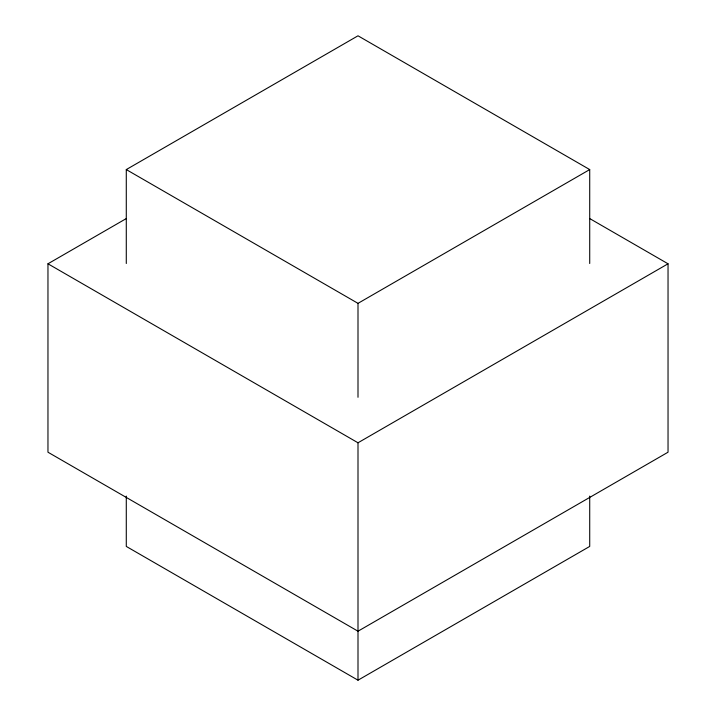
<?xml version="1.0" encoding="UTF-8"?>
<svg xmlns="http://www.w3.org/2000/svg" width="716" height="716" viewBox="0 0 716 716"><rect width="100%" height="100%" fill="white"/><g stroke="black" fill="none" stroke-linecap="round" stroke-linejoin="round"><path stroke-width="1.07" d="M126.284 263.506L126.284 169.576L358 35.8L589.716 169.576L589.716 263.506M589.563 218.478L668.037 263.792L668.037 452.208L358 631.208L47.963 452.208L47.963 263.792L126.437 218.478M126.284 169.576L358 303.351L589.716 169.576M47.963 263.792L358 442.783L668.037 263.792M126.284 496.098L126.284 546.424L358 680.2L589.716 546.424L589.716 496.098M358 303.351L358 397.291M358 442.783L358 680.2"/></g></svg>
